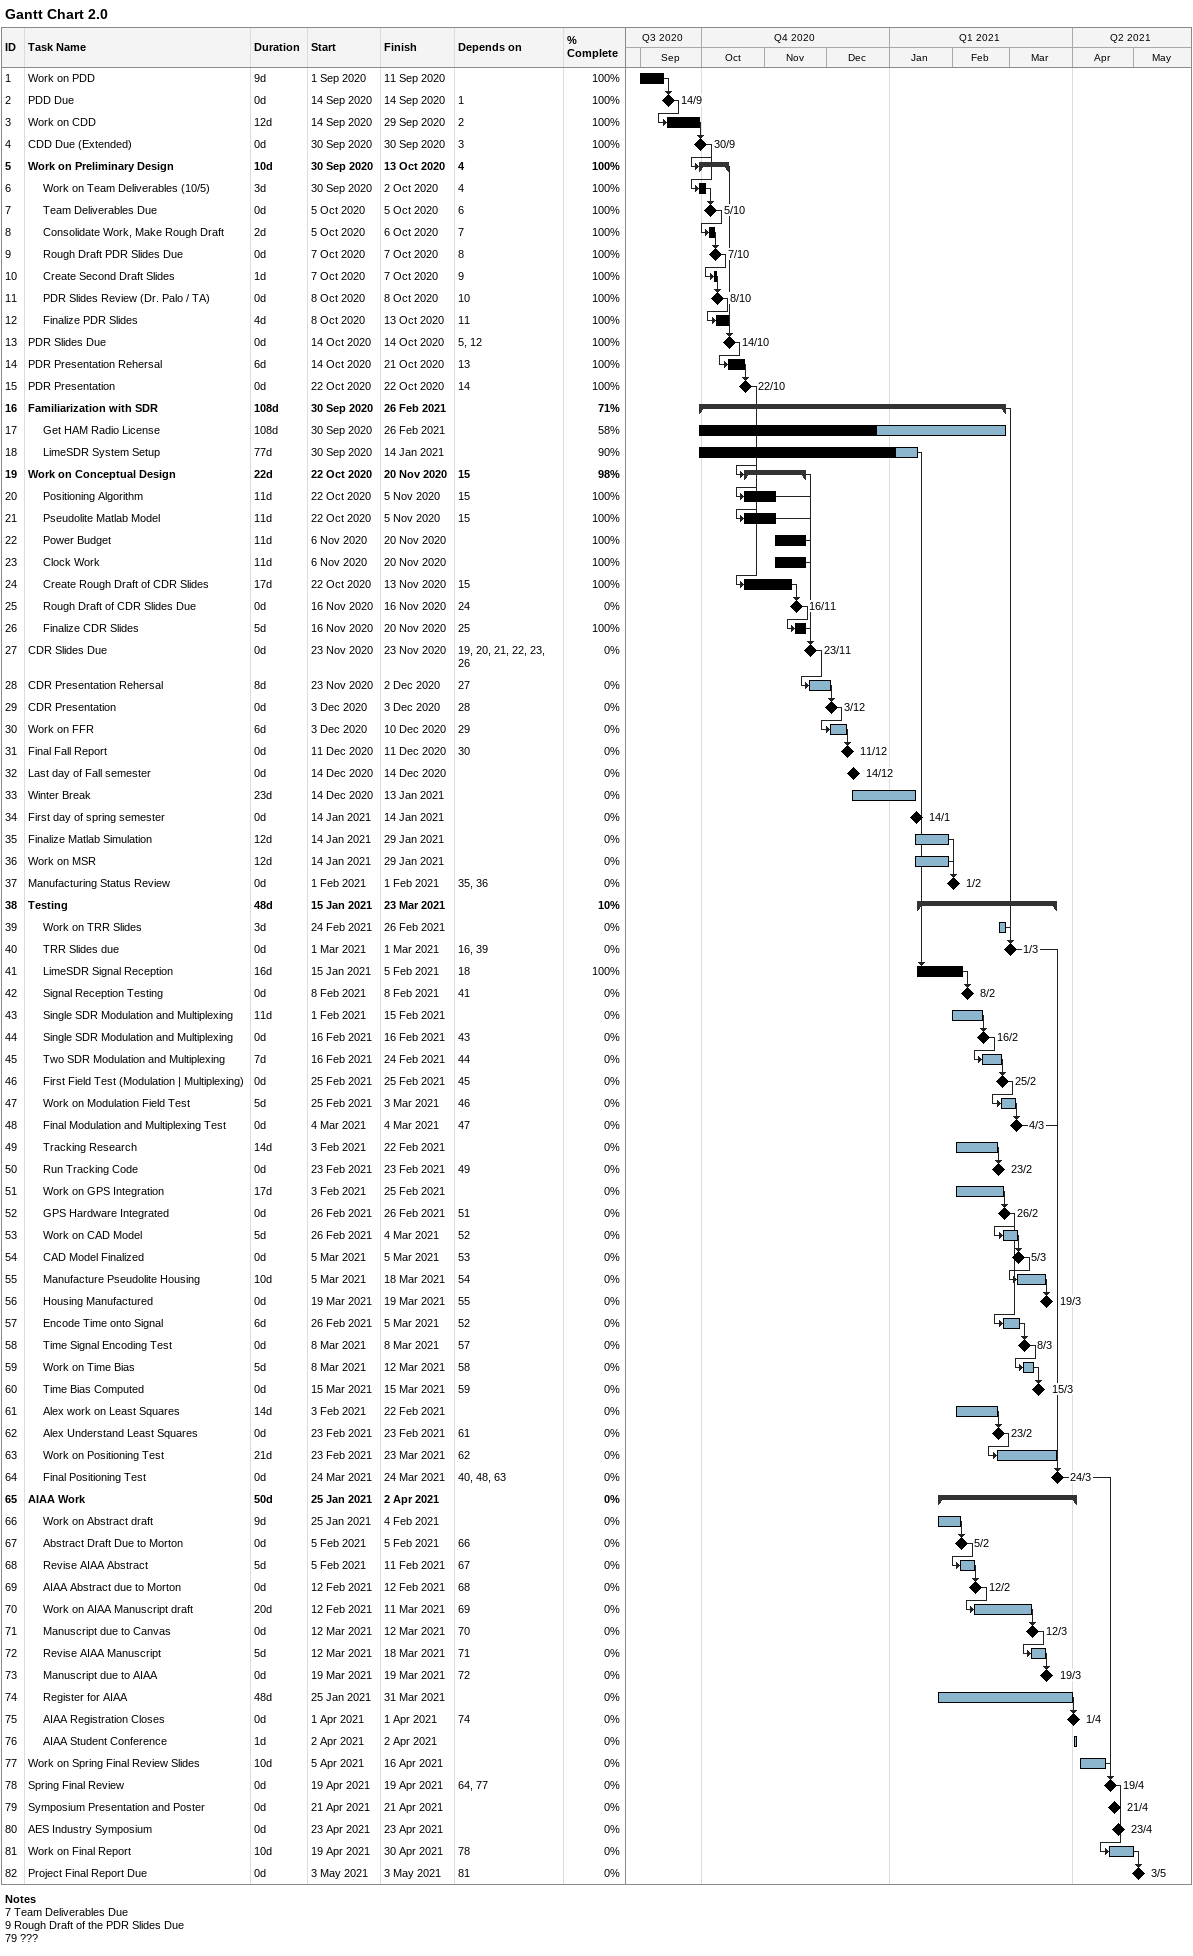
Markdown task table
Gantt Chart 2.0

| ID | Level | Task | Duration | Start | Finish | Predecessors | % complete |
|---|---|---|---|---|---|---|---|
| 1 | 1 | Work on PDD | 9d | 2020-09-01 | 2020-09-11 |  | 100 |
| 2 | 1 | PDD Due | 0d | 2020-09-14 | 2020-09-14 | 1 | 100 |
| 3 | 1 | Work on CDD | 12d | 2020-09-14 | 2020-09-29 | 2 | 100 |
| 4 | 1 | CDD Due (Extended) | 0d | 2020-09-30 | 2020-09-30 | 3 | 100 |
| 5 | 1 | **Work on Preliminary Design** | 10d | 2020-09-30 | 2020-10-13 | 4 | 100 |
| 6 | 2 | Work on Team Deliverables (10/5) | 3d | 2020-09-30 | 2020-10-02 | 4 | 100 |
| 7 | 2 | Team Deliverables Due | 0d | 2020-10-05 | 2020-10-05 | 6 | 100 |
| 8 | 2 | Consolidate Work, Make Rough Draft | 2d | 2020-10-05 | 2020-10-06 | 7 | 100 |
| 9 | 2 | Rough Draft PDR Slides Due | 0d | 2020-10-07 | 2020-10-07 | 8 | 100 |
| 10 | 2 | Create Second Draft Slides | 1d | 2020-10-07 | 2020-10-07 | 9 | 100 |
| 11 | 2 | PDR Slides Review (Dr. Palo / TA) | 0d | 2020-10-08 | 2020-10-08 | 10 | 100 |
| 12 | 2 | Finalize PDR Slides | 4d | 2020-10-08 | 2020-10-13 | 11 | 100 |
| 13 | 1 | PDR Slides Due | 0d | 2020-10-14 | 2020-10-14 | 5, 12 | 100 |
| 14 | 1 | PDR Presentation Rehersal | 6d | 2020-10-14 | 2020-10-21 | 13 | 100 |
| 15 | 1 | PDR Presentation | 0d | 2020-10-22 | 2020-10-22 | 14 | 100 |
| 16 | 1 | **Familiarization with SDR** | 108d | 2020-09-30 | 2021-02-26 |  | 71 |
| 17 | 2 | Get HAM Radio License | 108d | 2020-09-30 | 2021-02-26 |  | 58 |
| 18 | 2 | LimeSDR System Setup | 77d | 2020-09-30 | 2021-01-14 |  | 90 |
| 19 | 1 | **Work on Conceptual Design** | 22d | 2020-10-22 | 2020-11-20 | 15 | 98 |
| 20 | 2 | Positioning Algorithm | 11d | 2020-10-22 | 2020-11-05 | 15 | 100 |
| 21 | 2 | Pseudolite Matlab Model | 11d | 2020-10-22 | 2020-11-05 | 15 | 100 |
| 22 | 2 | Power Budget | 11d | 2020-11-06 | 2020-11-20 |  | 100 |
| 23 | 2 | Clock Work | 11d | 2020-11-06 | 2020-11-20 |  | 100 |
| 24 | 2 | Create Rough Draft of CDR Slides | 17d | 2020-10-22 | 2020-11-13 | 15 | 100 |
| 25 | 2 | Rough Draft of CDR Slides Due | 0d | 2020-11-16 | 2020-11-16 | 24 | 0 |
| 26 | 2 | Finalize CDR Slides | 5d | 2020-11-16 | 2020-11-20 | 25 | 100 |
| 27 | 1 | CDR Slides Due | 0d | 2020-11-23 | 2020-11-23 | 19, 20, 21, 22, 23, 26 | 0 |
| 28 | 1 | CDR Presentation Rehersal | 8d | 2020-11-23 | 2020-12-02 | 27 | 0 |
| 29 | 1 | CDR Presentation | 0d | 2020-12-03 | 2020-12-03 | 28 | 0 |
| 30 | 1 | Work on FFR | 6d | 2020-12-03 | 2020-12-10 | 29 | 0 |
| 31 | 1 | Final Fall Report | 0d | 2020-12-11 | 2020-12-11 | 30 | 0 |
| 32 | 1 | Last day of Fall semester | 0d | 2020-12-14 | 2020-12-14 |  | 0 |
| 33 | 1 | Winter Break | 23d | 2020-12-14 | 2021-01-13 |  | 0 |
| 34 | 1 | First day of spring semester | 0d | 2021-01-14 | 2021-01-14 |  | 0 |
| 35 | 1 | Finalize Matlab Simulation | 12d | 2021-01-14 | 2021-01-29 |  | 0 |
| 36 | 1 | Work on MSR | 12d | 2021-01-14 | 2021-01-29 |  | 0 |
| 37 | 1 | Manufacturing Status Review | 0d | 2021-02-01 | 2021-02-01 | 35, 36 | 0 |
| 38 | 1 | **Testing** | 48d | 2021-01-15 | 2021-03-23 |  | 10 |
| 39 | 2 | Work on TRR Slides | 3d | 2021-02-24 | 2021-02-26 |  | 0 |
| 40 | 2 | TRR Slides due | 0d | 2021-03-01 | 2021-03-01 | 16, 39 | 0 |
| 41 | 2 | LimeSDR Signal Reception | 16d | 2021-01-15 | 2021-02-05 | 18 | 100 |
| 42 | 2 | Signal Reception Testing | 0d | 2021-02-08 | 2021-02-08 | 41 | 0 |
| 43 | 2 | Single SDR Modulation and Multiplexing | 11d | 2021-02-01 | 2021-02-15 |  | 0 |
| 44 | 2 | Single SDR Modulation and Multiplexing | 0d | 2021-02-16 | 2021-02-16 | 43 | 0 |
| 45 | 2 | Two SDR Modulation and Multiplexing | 7d | 2021-02-16 | 2021-02-24 | 44 | 0 |
| 46 | 2 | First Field Test (Modulation \| Multiplexing) | 0d | 2021-02-25 | 2021-02-25 | 45 | 0 |
| 47 | 2 | Work on Modulation Field Test | 5d | 2021-02-25 | 2021-03-03 | 46 | 0 |
| 48 | 2 | Final Modulation and Multiplexing Test | 0d | 2021-03-04 | 2021-03-04 | 47 | 0 |
| 49 | 2 | Tracking Research | 14d | 2021-02-03 | 2021-02-22 |  | 0 |
| 50 | 2 | Run Tracking Code | 0d | 2021-02-23 | 2021-02-23 | 49 | 0 |
| 51 | 2 | Work on GPS Integration | 17d | 2021-02-03 | 2021-02-25 |  | 0 |
| 52 | 2 | GPS Hardware Integrated | 0d | 2021-02-26 | 2021-02-26 | 51 | 0 |
| 53 | 2 | Work on CAD Model | 5d | 2021-02-26 | 2021-03-04 | 52 | 0 |
| 54 | 2 | CAD Model Finalized | 0d | 2021-03-05 | 2021-03-05 | 53 | 0 |
| 55 | 2 | Manufacture Pseudolite Housing | 10d | 2021-03-05 | 2021-03-18 | 54 | 0 |
| 56 | 2 | Housing Manufactured | 0d | 2021-03-19 | 2021-03-19 | 55 | 0 |
| 57 | 2 | Encode Time onto Signal | 6d | 2021-02-26 | 2021-03-05 | 52 | 0 |
| 58 | 2 | Time Signal Encoding Test | 0d | 2021-03-08 | 2021-03-08 | 57 | 0 |
| 59 | 2 | Work on Time Bias | 5d | 2021-03-08 | 2021-03-12 | 58 | 0 |
| 60 | 2 | Time Bias Computed | 0d | 2021-03-15 | 2021-03-15 | 59 | 0 |
| 61 | 2 | Alex work on Least Squares | 14d | 2021-02-03 | 2021-02-22 |  | 0 |
| 62 | 2 | Alex Understand Least Squares | 0d | 2021-02-23 | 2021-02-23 | 61 | 0 |
| 63 | 2 | Work on Positioning Test | 21d | 2021-02-23 | 2021-03-23 | 62 | 0 |
| 64 | 2 | Final Positioning Test | 0d | 2021-03-24 | 2021-03-24 | 40, 48, 63 | 0 |
| 65 | 1 | **AIAA Work** | 50d | 2021-01-25 | 2021-04-02 |  | 0 |
| 66 | 2 | Work on Abstract draft | 9d | 2021-01-25 | 2021-02-04 |  | 0 |
| 67 | 2 | Abstract Draft Due to Morton | 0d | 2021-02-05 | 2021-02-05 | 66 | 0 |
| 68 | 2 | Revise AIAA Abstract | 5d | 2021-02-05 | 2021-02-11 | 67 | 0 |
| 69 | 2 | AIAA Abstract due to Morton | 0d | 2021-02-12 | 2021-02-12 | 68 | 0 |
| 70 | 2 | Work on AIAA Manuscript draft | 20d | 2021-02-12 | 2021-03-11 | 69 | 0 |
| 71 | 2 | Manuscript due to Canvas | 0d | 2021-03-12 | 2021-03-12 | 70 | 0 |
| 72 | 2 | Revise AIAA Manuscript | 5d | 2021-03-12 | 2021-03-18 | 71 | 0 |
| 73 | 2 | Manuscript due to AIAA | 0d | 2021-03-19 | 2021-03-19 | 72 | 0 |
| 74 | 2 | Register for AIAA | 48d | 2021-01-25 | 2021-03-31 |  | 0 |
| 75 | 2 | AIAA Registration Closes | 0d | 2021-04-01 | 2021-04-01 | 74 | 0 |
| 76 | 2 | AIAA Student Conference | 1d | 2021-04-02 | 2021-04-02 |  | 0 |
| 77 | 1 | Work on Spring Final Review Slides | 10d | 2021-04-05 | 2021-04-16 |  | 0 |
| 78 | 1 | Spring Final Review | 0d | 2021-04-19 | 2021-04-19 | 64, 77 | 0 |
| 79 | 1 | Symposium Presentation and Poster | 0d | 2021-04-21 | 2021-04-21 |  | 0 |
| 80 | 1 | AES Industry Symposium | 0d | 2021-04-23 | 2021-04-23 |  | 0 |
| 81 | 1 | Work on Final Report | 10d | 2021-04-19 | 2021-04-30 | 78 | 0 |
| 82 | 1 | Project Final Report Due | 0d | 2021-05-03 | 2021-05-03 | 81 | 0 |

Notes
- 7: Team Deliverables Due
- 9: Rough Draft of the PDR Slides Due
- 79: ???
